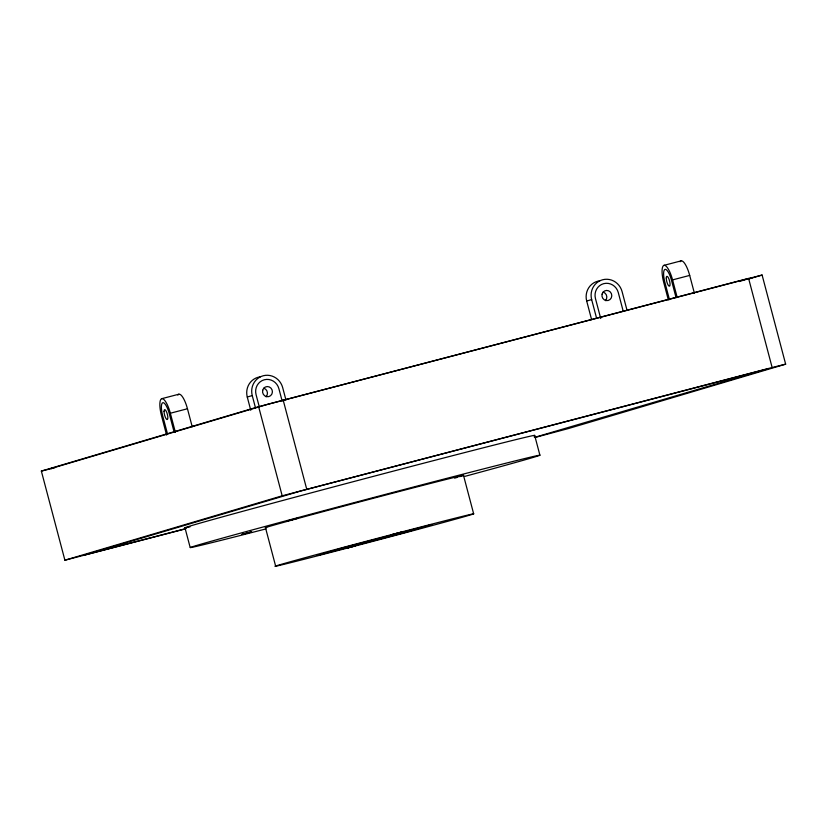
<?xml version="1.0" encoding="UTF-8"?>
<svg xmlns="http://www.w3.org/2000/svg" width="827" height="827" viewBox="0 0 827 827"><rect width="100%" height="100%" fill="white"/><g stroke="black" fill="none" stroke-linecap="round" stroke-linejoin="round"><path stroke-width="1.24" d="M250.757 410.233L247.273 397.043L252.245 395.564A16.385 15.734 73.5 0 1 263.275 375.747A16.385 15.734 73.5 0 1 282.679 387.605L285.966 400.051M591.615 319.677L586.694 301.038L591.656 299.57A16.385 15.734 73.5 0 1 602.687 279.743A16.385 15.734 73.5 0 1 622.09 291.611L627.031 310.301M185.434 528.887L64.899 560.21L41.35 471.08L258.634 406.688L748.59 278.379L772.139 367.508L785.65 364.159L762.101 275.04L268.144 404.196L50.861 468.599L55.368 467.482M739.007 281.542L752.591 277.521M748.766 278.988L762.101 275.04M64.899 560.21L282.183 495.807L772.139 367.508M785.65 364.159L568.366 428.562L535.11 437.452M292.81 519.542L287.961 520.772L297.865 518.167L293.016 519.397M396.857 533.322L401.705 532.092L391.802 534.707L396.66 533.467M350.359 547.195L345.5 548.425L355.403 545.81L350.555 547.05M668.34 299.901L663.74 282.503A16.385 4.6 75.3 0 1 663.967 265.353L681.086 260.877M166.589 435.033L161.523 415.847A16.385 4.6 75.3 0 1 161.741 398.686L178.87 394.21M663.967 265.353A16.385 4.6 75.3 0 1 672.568 279.888L689.687 275.412L694.442 293.399M161.741 398.686A16.385 4.6 75.3 0 1 170.341 413.231L187.46 408.755L192.215 426.742M186.178 528.505L83.92 555.237L301.204 490.835L766.629 369.142L534.376 437.452M265.932 528.918L238.889 535.855A180.896 1.582 -14.8 0 1 250.705 530.365A180.896 1.582 -14.8 0 1 503.198 463.895A180.896 1.582 -14.8 0 1 464.929 476.352M41.35 471.08L53.631 468.051M672.568 279.888L677.168 297.307M676.072 297.679L671.483 280.281A12.291 3.453 75.3 0 0 665.032 269.375A12.291 3.453 75.3 0 0 664.856 282.234L669.457 299.653M623.227 311.272L618.276 292.541A12.291 11.795 73.5 0 0 603.72 283.651A12.291 11.795 73.5 0 0 595.45 298.516L600.722 318.498M591.656 299.57L596.598 318.261M534.676 435.426L539.917 455.232M463.513 475.422L473.664 513.846A102.434 0.889 -14.8 0 1 323.398 554.317A102.434 0.889 -14.8 0 1 326.892 551.795A102.434 0.889 -14.8 0 1 473.664 513.846M283.175 400.072L306.724 489.202M282.172 401.095L278.885 388.659A12.291 11.795 73.5 0 0 264.34 379.758A12.291 11.795 73.5 0 0 256.06 394.634L259.347 407.07M258.634 406.688L282.183 495.807M252.245 395.564L255.522 408M265.488 527.698L275.639 566.123M170.341 413.231L175.417 432.418M174.208 432.345L169.256 413.614A12.291 3.453 75.3 0 0 162.805 402.708A12.291 3.453 75.3 0 0 162.64 415.578L167.592 434.309M184.959 527.75L190.189 547.557M263.751 388.204A5.117 4.921 73.5 0 1 266.025 396.784M680.083 261.756A16.385 4.6 75.3 0 1 689.687 275.412M586.694 301.038A16.385 15.734 73.5 0 1 599.751 280.829M177.867 395.089A16.385 4.6 75.3 0 1 187.46 408.755M247.273 397.043A16.385 15.734 73.5 0 1 260.329 376.833M189.993 526.851A180.896 1.582 -14.8 0 1 348.105 483.051A180.896 1.582 -14.8 0 1 533.704 435.829M603.141 292.096A5.117 4.921 73.5 0 1 605.405 300.666M266.645 527.554A102.434 0.889 -14.8 0 1 370.827 498.96A102.434 0.889 -14.8 0 1 459.616 476.683M457.869 477.2A102.434 0.889 -14.8 0 1 454.612 478.13M241.856 534.438L251.563 531.885L241.856 534.438M342.988 547.815L317.289 555.434L406.315 532.154L432.014 524.535L342.988 547.815M262.707 390.251A5.117 4.921 73.5 0 0 268.785 396.598A5.117 4.921 73.5 0 0 270.936 388.09A5.117 4.921 73.5 0 0 262.707 390.251M666.273 278.048A5.117 1.437 75.3 0 0 669.074 286.142A5.117 1.437 75.3 0 0 669.157 279.578A5.117 1.437 75.3 0 0 666.273 278.048M164.046 411.381A5.117 1.437 75.3 0 0 166.858 419.485A5.117 1.437 75.3 0 0 166.94 412.921A5.117 1.437 75.3 0 0 164.046 411.381M602.087 294.133A5.117 4.921 73.5 0 0 608.165 300.48A5.117 4.921 73.5 0 0 610.326 291.983A5.117 4.921 73.5 0 0 602.087 294.133"/></g></svg>
